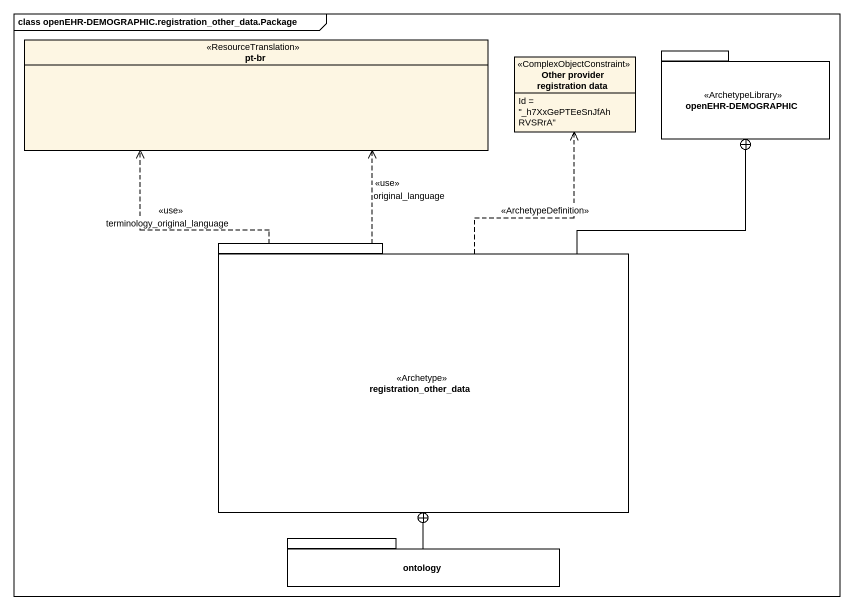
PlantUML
@startuml
mainframe class openEHR-DEMOGRAPHIC.registration_other_data.Package
hide circle
hide empty members
enum "pt-br" as pt_br <<ResourceTranslation>>
class "Other provider registration data" as Other_provider_registration <<ComplexObjectConstraint>> {
  Id = "_h7XxGePTEeSnJfAhRVSRrA"
}
package "openEHR-DEMOGRAPHIC" as openEHR_DEMOGRAPHIC <<ArchetypeLibrary>> {
}
package registration_other_data <<Archetype>> {
}
package ontology {
}
registration_other_data .up.> pt_br : <<use>>\nterminology_original_language
registration_other_data .up.> pt_br : <<use>>\noriginal_language
registration_other_data .up.> Other_provider_registration : <<ArchetypeDefinition>>
registration_other_data -up-+ openEHR_DEMOGRAPHIC
ontology -up-+ registration_other_data
@enduml
